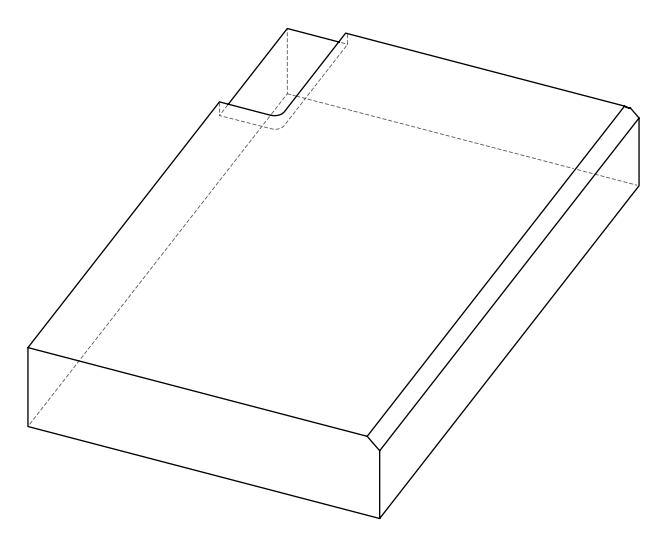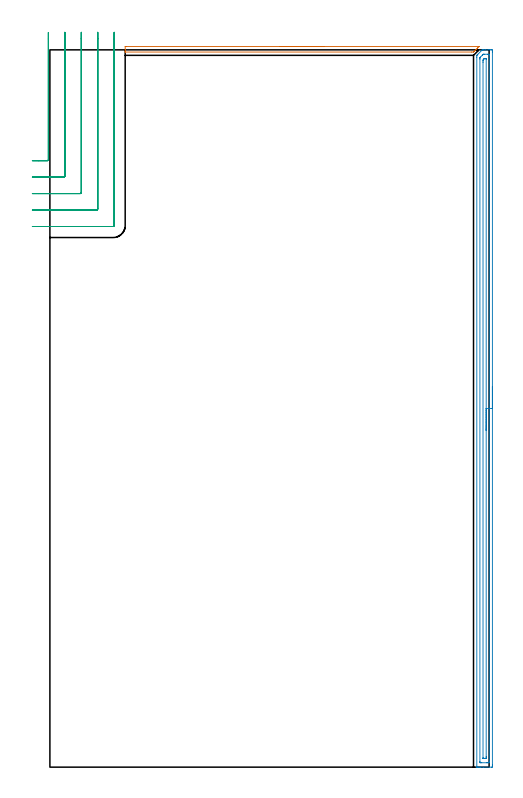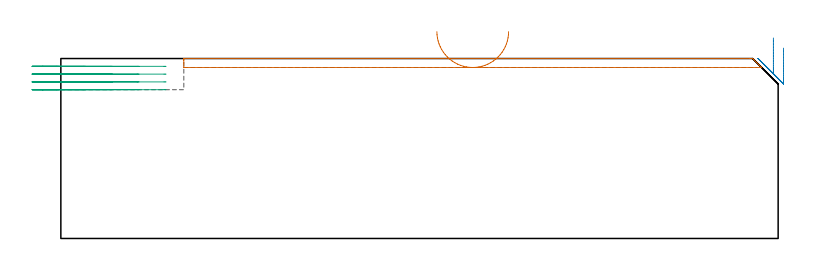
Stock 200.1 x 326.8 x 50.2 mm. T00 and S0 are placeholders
(PLAN: 3 operations, 1 tool changes, 13.7 min)
(1 AREA_MILL | FG_CHAMFER_SURFACE | UGT0205_001 | 1.44 min | 514 mm3)
(2 AREA_MILL_1 | FG_CHAMFER_SURFACE_1 | UGT0205_001 | 8.02 min | 8231 mm3)
(3 MILL_CORNER_NOTCH_RECTANGULAR | CORNER_NOTCH_RECTANGULAR | UGT0201_101 | Follow Part, ap 2.5, ae 75% | 4.27 min | 25459 mm3)
(TOOL UGT0205_001 | Chamfer Mill 20 x 3 x 45 deg. | D20 FL50 Z2)
(TOOL UGT0201_101 | End Mill 10 mm | D10 FL12 Z2)
(OP 1 AREA_MILL)
G17 G21 G94 G90
T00 M6
G54
G17 G0 G90 X104.9 Y328.3 S1061 M3
G43 Z60.2 H0
Z57.7
G94 G1 X104.938 Z56.828 F250.
X105.052 Z55.963
X105.241 Z55.112
X105.503 Z54.28
X105.837 Z53.474
X106.24 Z52.7
X106.708 Z51.964
X107.24 Z51.272
X107.829 Z50.629
X108.472 Z50.039
X109.164 Z49.508
X109.9 Z49.04
X110.674 Z48.637
X111.48 Z48.303
X112.312 Z48.041
X113.164 Z47.852
X114.028 Z47.738
X114.9 Z47.7
X195.474 Y328.299 Z47.699
X195.483 Y328.294 Z47.703
X195.474 Y328.277 Z47.721
X195.372 Y328.171 Z47.827
X194.878 Y327.678 Z48.321
X194.69 Y327.488 Z48.508
X194.16 Y326.96 Z49.04
X193.814 Y326.612 Z49.384
X193.389 Y326.189 Z49.811
X193.091 Y325.892 Z50.106
X193.002 Y325.806 Z50.192
X192.198 Y325.8 Z50.2
X34.475
X34.31 Y325.802 Z50.188
X34.303 Y325.944 Z50.049
X34.3 Y326.093 Z49.907
Y326.364 Z49.635
Y327.05 Z48.945
X34.301 Y328.267 Z47.73
X34.303 Y328.291 Z47.705
X34.666 Y328.3 Z47.7
X114.9
X115.772 Z47.738
X116.636 Z47.852
X117.488 Z48.041
X118.32 Z48.303
X119.126 Z48.637
X119.9 Z49.04
X120.636 Z49.508
X121.328 Z50.039
X121.971 Z50.629
X122.56 Z51.272
X123.092 Z51.964
X123.56 Z52.7
X123.963 Z53.474
X124.297 Z54.28
X124.559 Z55.112
X124.748 Z55.963
X124.862 Z56.828
X124.9 Z57.7
G0 Z60.2
M5
M2
(OP 2 AREA_MILL_1)
G17 G21 G94 G90
T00 M6
G54
G17 G0 G90 X201.6 Y173.4 S1061 M3
G43 Z60.2 H0
Z53.1
G94 G1 Y173.362 Z52.228 F250.
Y173.248 Z51.364
Y173.059 Z50.512
Y172.797 Z49.68
Y172.463 Z48.874
Y172.06 Z48.1
Y171.591 Z47.364
Y171.06 Z46.672
Y170.471 Z46.029
Y169.828 Z45.44
Y169.136 Z44.909
Y168.4 Z44.44
Y167.626 Z44.037
Y166.82 Z43.703
Y165.988 Z43.441
Y165.136 Z43.252
Y164.272 Z43.138
Y163.4 Z43.1
Y1.058
X201.599 Y0.632 Z43.101
X201.595 Y0.169 Z43.103
X201.591 Y0.01 Z43.106
X201.138 Y0. Z43.559
X197.609 Z47.086
X196.209 Z48.488
X195.844 Z48.851
X195.116 Z49.584
X194.882 Z49.818
X194.508 Y0.007 Z50.183
X194.503 Y0.008 Z50.188
X194.5 Y0.185 Z50.2
Y323.485
X194.505 Y324.289 Z50.193
X194.506 Y324.301 Z50.192
X194.581 Y324.379 Z50.117
X194.962 Y324.763 Z49.737
X196.814 Y326.615 Z47.884
X196.844 Y326.645 Z47.854
X196.901 Y326.704 Z47.793
X196.998 Y326.79 Z47.693
X197.088 Y326.798 Z47.604
X197.532 Y326.8 Z47.168
X197.763 Z46.937
X198.491 Z46.204
X199.738 Z44.959
X200.256 Z44.439
X200.879 Z43.817
X201.138 Y326.797 Z43.558
X201.591 Y326.79 Z43.105
X201.594 Y326.631 Z43.103
X201.599 Y326.168 Z43.101
X201.6 Y325.7 Z43.1
Y163.4
X200.186 Z44.514
X200.185 Y2.492 Z44.515
Y2.42
X200.179 Y2.019 Z44.521
X199.783 Y2.005 Z44.917
X199.373 Y2.002 Z45.327
X198.906 Y2. Z45.794
X196.727 Y2.001 Z47.973
X196.256 Y2.003 Z48.444
X196.022 Y2.01 Z48.678
X195.921 Y2.04 Z48.779
X195.915 Y2.349 Z48.785
Y2.42
X195.914 Y322.591 Z48.786
X195.917 Y323.003 Z48.783
X195.92 Y323.208 Z48.78
X195.921 Y323.255 Z48.779
X195.943 Y323.283 Z48.757
X195.991 Y323.336 Z48.709
X196.135 Y323.485 Z48.565
X197.029 Y324.379 Z47.671
X197.324 Y324.669 Z47.376
X197.421 Y324.76 Z47.279
X197.456 Y324.79 Z47.244
X197.505 Y324.793 Z47.195
X197.609 Y324.796 Z47.091
X198.077 Y324.8 Z46.623
X199.373 Y324.799 Z45.327
X199.844 Y324.797 Z44.856
X200.078 Y324.79 Z44.622
X200.179 Y324.76 Z44.521
X200.185 Y324.451 Z44.515
Y324.379
X200.186 Y163.4 Z44.514
X198.772 Z45.928
X198.771 Y4.82 Z45.929
X198.767 Y4.209 Z45.933
X198.764 Y4.068 Z45.936
X198.76 Y4.009 Z45.94
X198.693 Y4.004 Z46.007
X198.491 Y4.002 Z46.209
X197.815 Y4. Z46.885
X197.609 Y4.001 Z47.091
X197.403 Y4.003 Z47.297
X197.345 Y4.007 Z47.355
X197.334 Y4.011 Z47.366
X197.332 Y4.016 Z47.368
X197.33 Y4.039 Z47.37
X197.329 Y4.114 Z47.371
Y4.209
Y321.086
X197.332 Y321.697 Z47.368
X197.335 Y321.974 Z47.365
X197.347 Y322.236 Z47.353
X197.609 Y322.509 Z47.091
X197.649 Y322.55 Z47.051
X197.69 Y322.591 Z47.01
X197.853 Y322.75 Z46.847
X197.885 Y322.778 Z46.815
X197.899 Y322.788 Z46.801
X197.941 Y322.792 Z46.759
X198.079 Y322.797 Z46.621
X198.285 Y322.8 Z46.415
X198.491 Y322.799 Z46.209
X198.697 Y322.797 Z46.003
X198.756 Y322.793 Z45.944
X198.766 Y322.789 Z45.934
X198.768 Y322.784 Z45.932
X198.77 Y322.761 Z45.93
X198.771 Y322.686 Z45.929
X198.772 Y322.591 Z45.928
Y163.4
Y162.528 Z45.967
Y161.663 Z46.08
Y160.812 Z46.269
Y159.98 Z46.532
Y159.174 Z46.865
Y158.4 Z47.268
Y157.664 Z47.737
Y156.972 Z48.268
Y156.329 Z48.857
Y155.74 Z49.501
Y155.208 Z50.193
Y154.74 Z50.928
Y154.337 Z51.702
Y154.003 Z52.508
Y153.741 Z53.34
Y153.552 Z54.192
Y153.438 Z55.057
Y153.4 Z55.928
G0 Z60.2
M5
M2
(OP 3 MILL_CORNER_NOTCH_RECTANGULAR)
G17 G21 G94 G90
T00 M6
G54
G17 G0 G90 X-8. Y276.3 S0 M3
G43 Z60.2 H0
Z48.025
G94 G1 X-5. F250.
X-1.196 F500.
G3 X-0.7 Y276.796 R0.5
G1 Y331.751
Y334.751 F250.
G0 Z60.2
X-8. Y268.8
Z48.025
G1 X-5.
X6.303 F500.
G3 X6.8 Y269.297 R0.5
G1 Y331.8
Y334.8 F250.
G0 Z60.2
X-8. Y261.3
Z48.025
G1 X-5.
X13.803 F500.
G3 X14.3 Y261.797 R0.5
G1 Y331.8
Y334.8 F250.
G0 Z60.2
X-8. Y253.8
Z48.025
G1 X-5.
X21.303 F500.
G3 X21.8 Y254.297 R0.5
G1 Y331.8
Y334.8 F250.
G0 Z60.2
X-8. Y246.3
Z48.025
G1 X-5.
X28.803 F500.
G3 X29.3 Y246.797 R0.5
G1 Y331.8
Y334.8 F250.
G0 Z60.2
X-8. Y276.3
Z45.85
G1 X-5.
X-1.196 F500.
G3 X-0.7 Y276.796 R0.5
G1 Y331.751
Y334.751 F250.
G0 Z60.2
X-8. Y268.8
Z45.85
G1 X-5.
X6.303 F500.
G3 X6.8 Y269.297 R0.5
G1 Y331.8
Y334.8 F250.
G0 Z60.2
X-8. Y261.3
Z45.85
G1 X-5.
X13.803 F500.
G3 X14.3 Y261.797 R0.5
G1 Y331.8
Y334.8 F250.
G0 Z60.2
X-8. Y253.8
Z45.85
G1 X-5.
X21.303 F500.
G3 X21.8 Y254.297 R0.5
G1 Y331.8
Y334.8 F250.
G0 Z60.2
X-8. Y246.3
Z45.85
G1 X-5.
X28.803 F500.
G3 X29.3 Y246.797 R0.5
G1 Y331.8
Y334.8 F250.
G0 Z60.2
X-8. Y276.3
Z43.675
G1 X-5.
X-1.196 F500.
G3 X-0.7 Y276.796 R0.5
G1 Y331.751
Y334.751 F250.
G0 Z60.2
X-8. Y268.8
Z43.675
G1 X-5.
X6.303 F500.
G3 X6.8 Y269.297 R0.5
G1 Y331.8
Y334.8 F250.
G0 Z60.2
X-8. Y261.3
Z43.675
G1 X-5.
X13.803 F500.
G3 X14.3 Y261.797 R0.5
G1 Y331.8
Y334.8 F250.
G0 Z60.2
X-8. Y253.8
Z43.675
G1 X-5.
X21.303 F500.
G3 X21.8 Y254.297 R0.5
G1 Y331.8
Y334.8 F250.
G0 Z60.2
X-8. Y246.3
Z43.675
G1 X-5.
X28.803 F500.
G3 X29.3 Y246.797 R0.5
G1 Y331.8
Y334.8 F250.
G0 Z60.2
X-8. Y276.3
Z41.5
G1 X-5.
X-1.196 F500.
G3 X-0.7 Y276.796 R0.5
G1 Y331.751
Y334.751 F250.
G0 Z60.2
X-8. Y268.8
Z41.5
G1 X-5.
X6.303 F500.
G3 X6.8 Y269.297 R0.5
G1 Y331.8
Y334.8 F250.
G0 Z60.2
X-8. Y261.3
Z41.5
G1 X-5.
X13.803 F500.
G3 X14.3 Y261.797 R0.5
G1 Y331.8
Y334.8 F250.
G0 Z60.2
X-8. Y253.8
Z41.5
G1 X-5.
X21.303 F500.
G3 X21.8 Y254.297 R0.5
G1 Y331.8
Y334.8 F250.
G0 Z60.2
X-8. Y246.3
Z41.5
G1 X-5.
X28.803 F500.
G3 X29.3 Y246.797 R0.5
G1 Y331.8
Y334.8 F250.
G0 Z60.2
M5
M2
